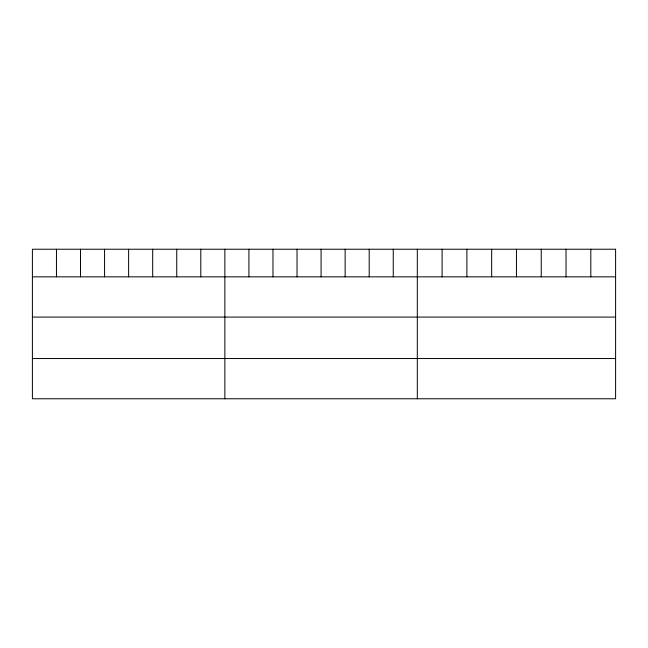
<?xml version="1.0" encoding="UTF-8"?>
<svg xmlns="http://www.w3.org/2000/svg" width="648" height="648" viewBox="0 0 648 648"><rect width="100%" height="100%" fill="white"/><g stroke="black" fill="none" stroke-linecap="round" stroke-linejoin="round"><path stroke-width="0.97" d="M32.4 276.842L615.6 276.842M32.4 317.083L615.6 317.083M32.4 358.538L615.6 358.538M590.814 249.229L590.814 276.842M566.028 249.229L566.028 276.842M541.242 249.229L541.242 276.842M516.456 249.229L516.456 276.842M491.67 249.229L491.67 276.842M466.884 249.229L466.884 276.842M442.098 249.229L442.098 276.842M417.312 249.229L417.312 398.771M393.255 249.229L393.255 276.842M369.198 249.229L369.198 276.842M345.141 249.229L345.141 276.842M321.084 249.229L321.084 276.842M297.027 249.229L297.027 276.842M272.97 249.229L272.97 276.842M248.913 249.229L248.913 276.842M224.856 249.229L224.856 398.771M200.799 249.229L200.799 276.842M176.742 249.229L176.742 276.842M152.685 249.229L152.685 276.842M128.628 249.229L128.628 276.842M104.571 249.229L104.571 276.842M80.514 249.229L80.514 276.842M56.457 249.229L56.457 276.842M615.6 249.229L32.4 249.229L32.4 398.771L615.6 398.771L615.6 249.229"/></g></svg>
